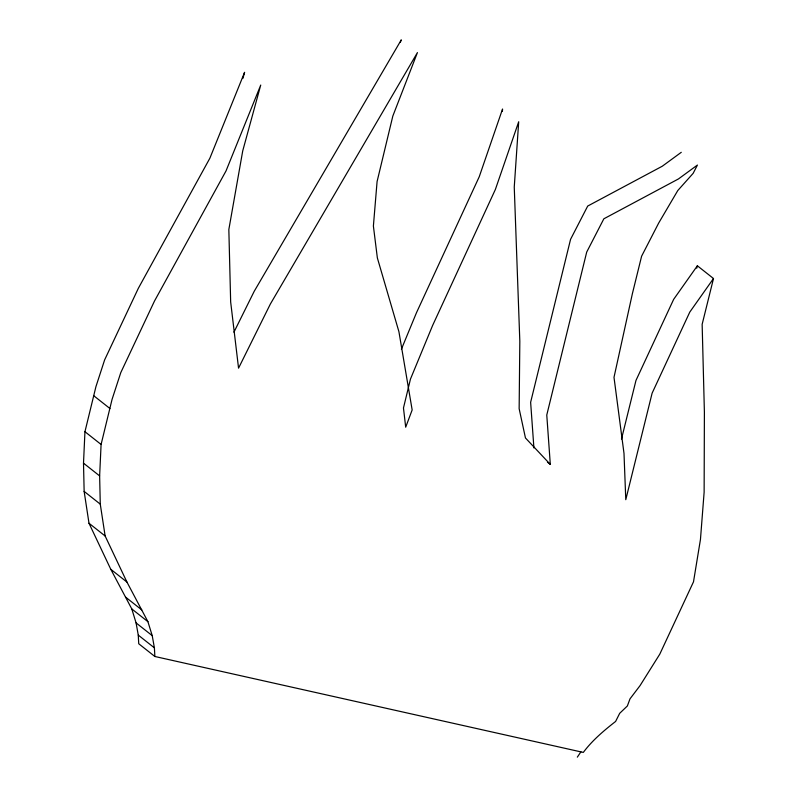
<?xml version="1.0" encoding="UTF-8"?>
<svg xmlns="http://www.w3.org/2000/svg" width="797" height="797" viewBox="0 0 797 797"><rect width="100%" height="100%" fill="white"/><g stroke="black" fill="none" stroke-linecap="round" stroke-linejoin="round"><path stroke-width="1.2" d="M621.481 439.057L635.976 380.438L673.654 299.353L697.365 265.78L713.494 278.522L702.147 324.319L704.399 412.278L704.13 492.157L700.453 539.479L693.5 581.82L659.786 654.168L640.041 685.629L630.009 698.839L627.359 705.973L619.697 713.315L615.603 721.454C603.937 730.56 592.161 740.483 583.314 752.418L154.867 656.489L138.728 643.747L138.27 635.109L136.078 622.895L131.784 608.928L110.793 569.307L88.995 523.25L84.143 491.4L83.506 463.167L84.95 431.715L95.929 386.665L104.646 359.855L138.349 288.295L209.88 158.195L244.599 72.298L242.965 78.285M154.867 656.489L154.399 647.851L152.217 635.637L147.913 621.68L126.932 582.059L105.134 535.992L100.273 504.142L99.635 475.909L101.089 444.457L112.058 399.407L120.785 372.607L154.488 301.047L226.019 170.937L260.739 85.05L242.736 150.852L228.839 229.516L230.662 301.933L238.552 368.154L270.362 304.026L417.429 52.592L392.831 116.043L377.081 181.586L373.394 226.039L377.36 257.929L398.918 331.691L412.159 409.937L405.693 427.202L403.471 407.964L410.465 379.073L432.622 325.455L495.375 189.477L518.698 121.752L514.254 187.076L519.823 341.275L519.146 408.692L525.462 437.971L550.309 464.402L546.772 415.028L586.702 252.081L603.847 218.806L678.436 178.956L697.415 165.059L693.151 173.338L677.819 190.493L658.661 223.09L641.605 256.206L632.41 293.565L613.999 377.34L624.001 453.433L625.784 499.689L652.115 393.18L689.784 312.095L713.494 278.522M502.389 111.47L502.558 109.01L479.246 176.735L416.482 312.713L401.399 349.216M696.767 268.19L697.365 265.78M400.393 42.161L401.289 39.85L254.223 291.284L233.929 332.19M577.327 757.15L580.893 751.87M681.276 152.317L662.297 166.214L587.708 206.054L570.562 239.329L530.633 402.286L533.91 447.954M547.469 462.15L550.309 464.402M93.777 395.76L109.916 408.502M84.95 431.715L101.089 444.457M83.506 463.167L99.635 475.909M84.143 491.4L100.273 504.142M88.995 523.25L105.134 535.992M110.793 569.307L126.932 582.059M125.687 597.202L141.826 609.944M131.784 608.928L147.913 621.68M136.078 622.895L152.217 635.637M138.27 635.109L154.399 647.851"/></g></svg>
